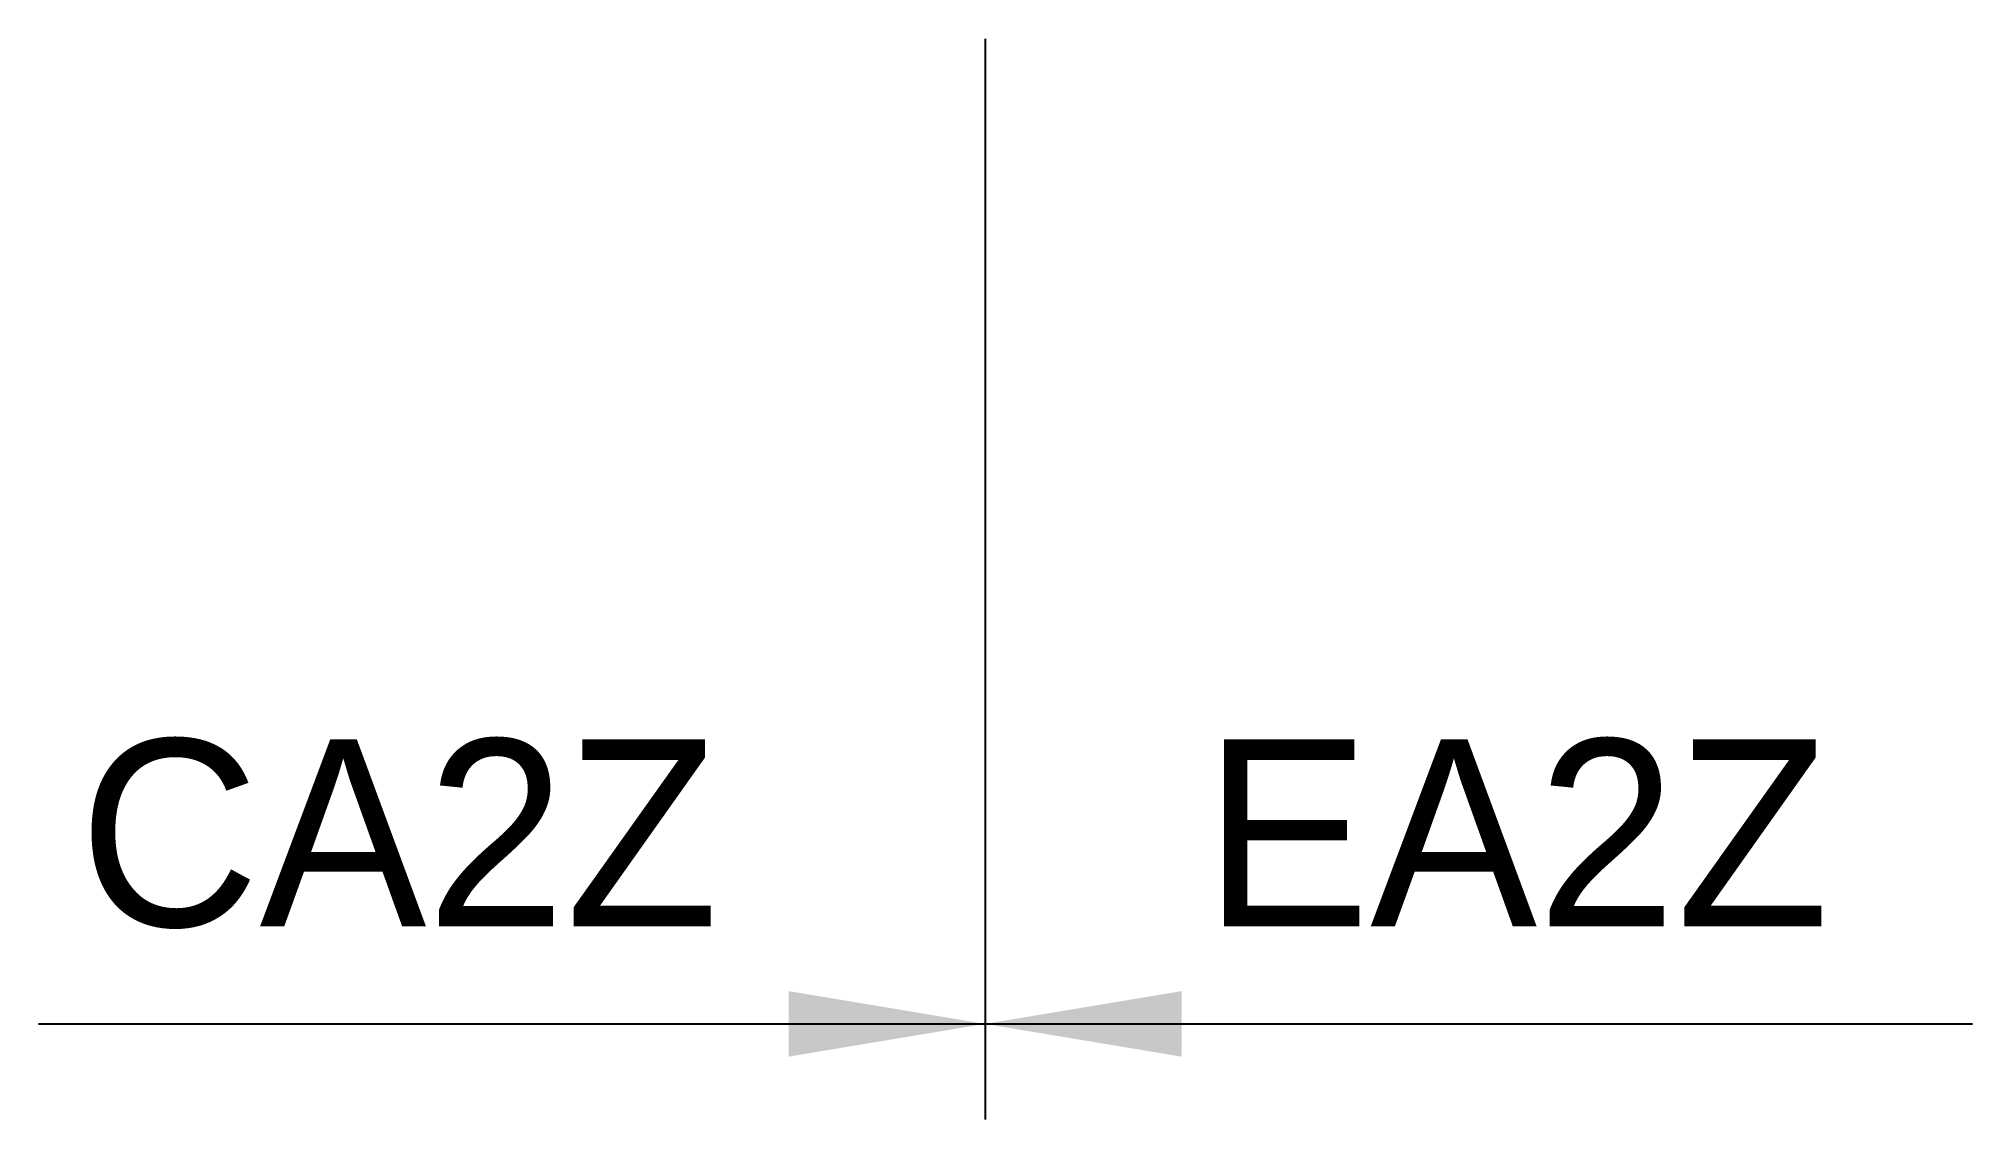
# Model space of a CAD drawing. Extents: x 6038 to 6062.6, y 8072.6 to 8086.4.
import ezdxf

# ---------------------------------------------------------------- set-up
doc = ezdxf.new("R2010")
doc.units = 0
doc.header["$LTSCALE"] = 240
doc.layers.add('2C', color=7, linetype='CONTINUOUS')

msp = doc.modelspace()

# ---------------------------------------------------------------- linework, layer by layer
at = {"layer": '2C', "color": 0}
for p, q in [((6050, 8086.381), (6050, 8072.628)), ((6037.955, 8073.843), (6062.565, 8073.843))]:
    msp.add_line(p, q, dxfattribs=at)
for points in [[(6047.5, 8073.426), (6047.5, 8074.26), (6050, 8073.843)], [(6052.5, 8073.426), (6052.5, 8074.26), (6050, 8073.843)]]:
    msp.add_solid(points, dxfattribs=at)

# ---------------------------------------------------------------- texts
for s, p in [('CA2Z', (6038.467, 8075.084)), ('EA2Z', (6052.778, 8075.084))]:
    msp.add_text(s, height=2.3813, dxfattribs=at).set_placement(p)

doc.saveas('drawing.dxf')
